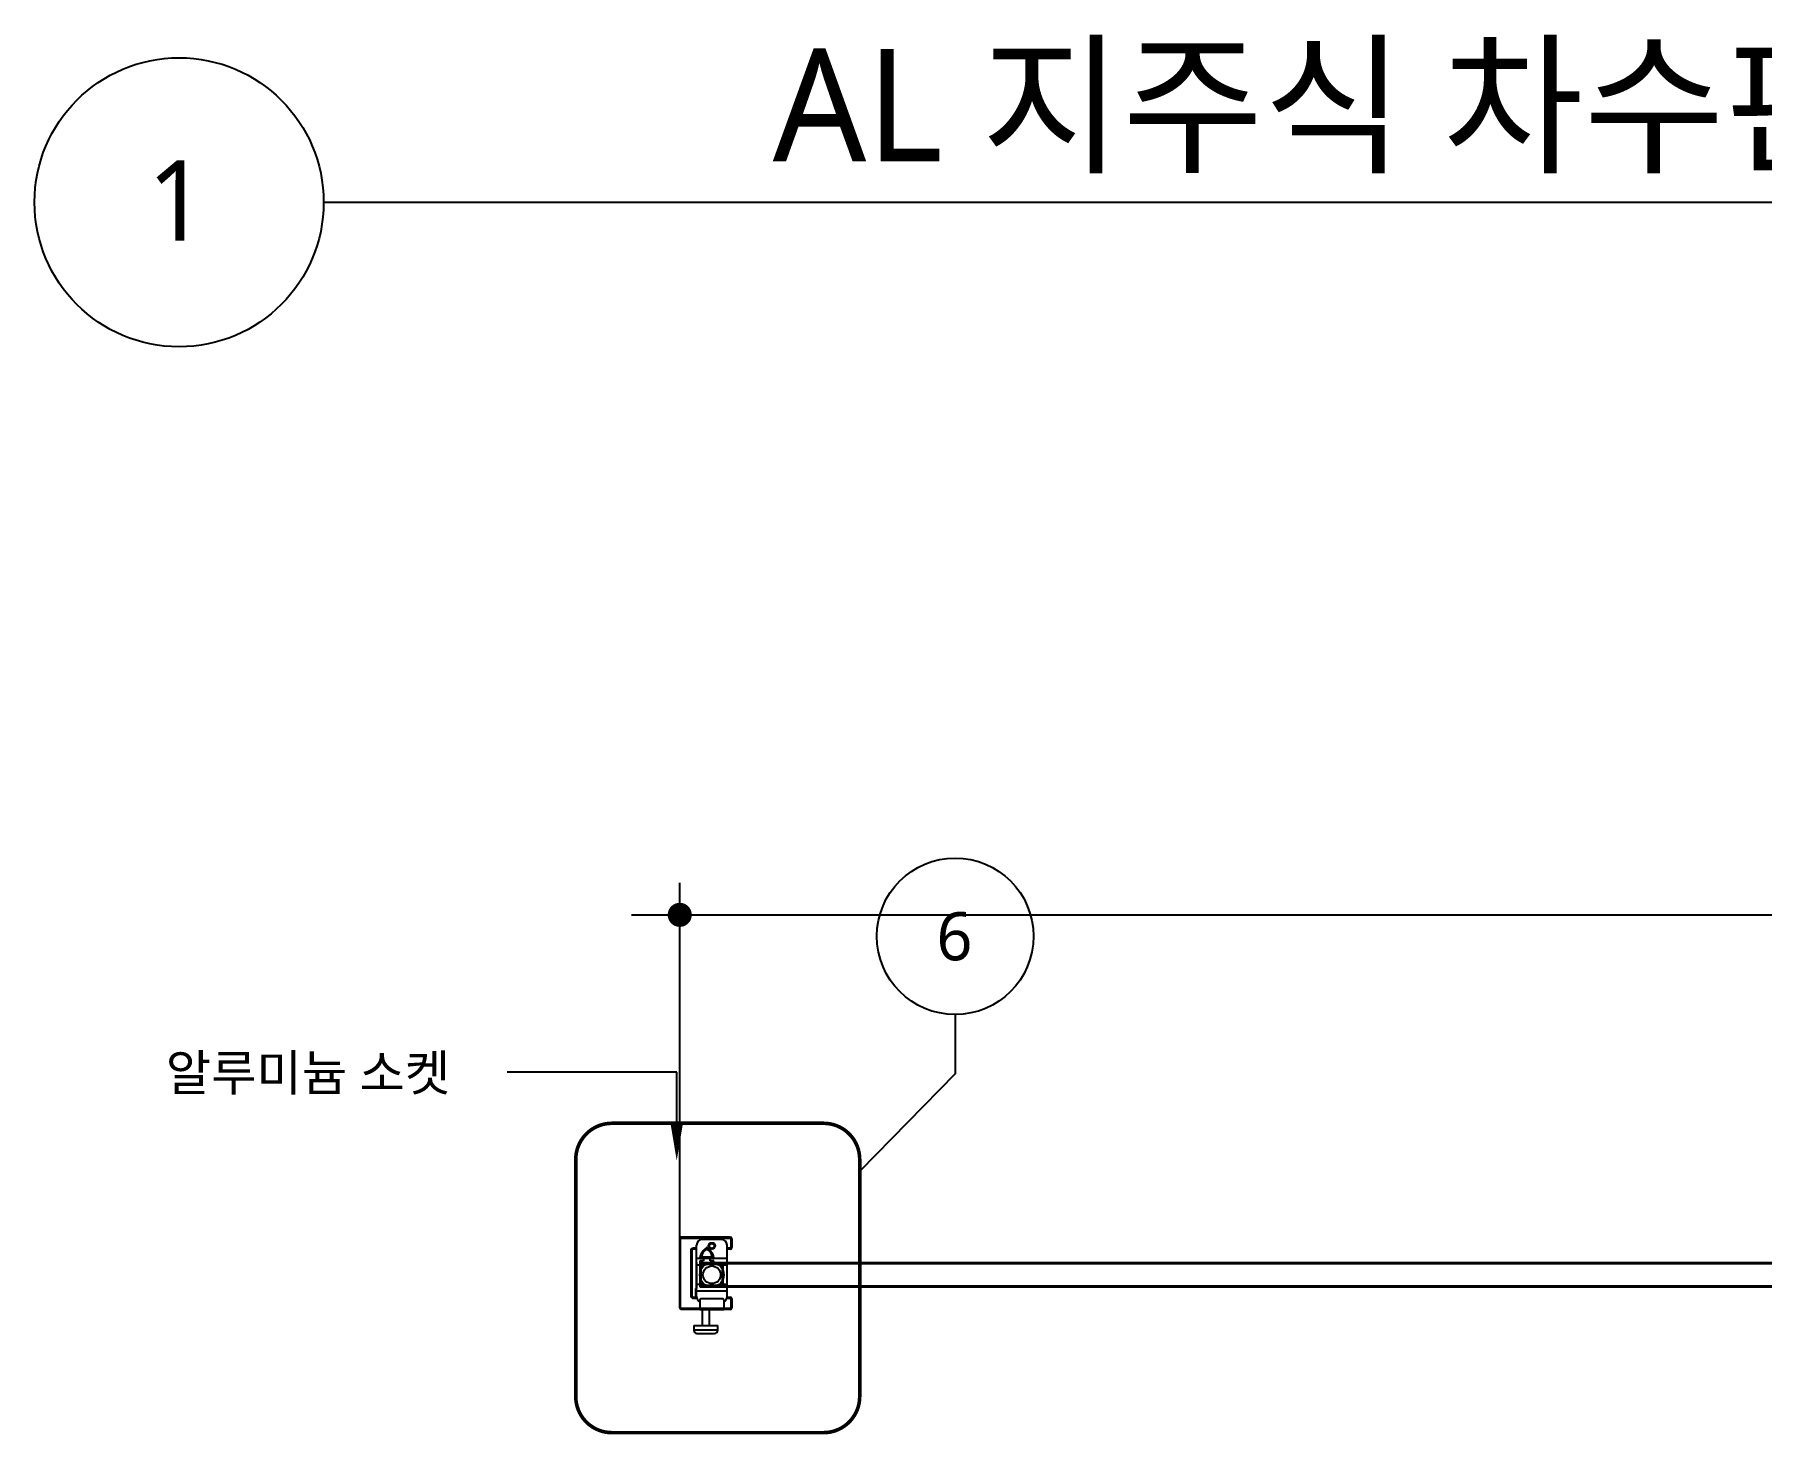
# Model space of a CAD drawing. Header units: millimetres. Extents: x 4892990 to 5673724, y 2128419 to 2381812.
# Drawn here: x 5645767 to 5647917, y 2376785 to 2378529 of the extents above; entities that cross this region are included whole.
import ezdxf
from ezdxf.enums import TextEntityAlignment as Align

# ---------------------------------------------------------------- set-up
doc = ezdxf.new("R2010")
doc.units = ezdxf.units.MM
doc.header["$LTSCALE"] = 1000
doc.linetypes.add('DASHDOTX2', pattern=[2, 1, -0.5, 0, -0.5])
doc.layers.get('0').update_dxf_attribs({"linetype": 'CONTINUOUS'})
for name, color, linetype, lineweight in [('A-DIMS', 7, 'CONTINUOUS', 25), ('A-MKXS-LEAD', 7, 'CONTINUOUS', 25), ('A-XXXX-SYMB', 7, 'CONTINUOUS', 25), ('A-XXXX-TXT1', 3, 'CONTINUOUS', 25)]:
    doc.layers.add(name, color=color, linetype=linetype, lineweight=lineweight)
for name, color, linetype in [('A-MKXS-MAK2', 3, 'DASHDOTX2'), ('A-MKXS-TEXT1', 3, 'CONTINUOUS'), ('A-MKXS-TEXT2', 7, 'CONTINUOUS'), ('치수', 1, 'CONTINUOUS')]:
    doc.layers.add(name, color=color, linetype=linetype)
doc.styles.add('HY울릉도L', font='malgun.ttf')
doc.styles.add('돋움체', font='')
doc.styles.add('맑은고딕', font='malgun.ttf')
doc.styles.get('돋움체').set_extended_font_data('DotumChe')
doc.dimstyles.new('CDIM', dxfattribs={"dimtxt": 3, "dimasz": 1.5, "dimexe": 2, "dimexo": 1, "dimgap": 1, "dimtad": 1, "dimdec": 0, "dimrnd": 0.5, "dimzin": 0, "dimdsep": 32, "dimlunit": 6, "dimtxsty": 'HY울릉도L', "dimblk1": '_CIDOT', "dimblk2": '_CIDOT', "dimsah": 1, "dimcen": 5.5, "dimclrd": 2, "dimclre": 2, "dimclrt": 7, "dimadec": 0, "dimazin": 0, "dimtfac": 1, "dimtdec": 0, "dimtix": 1, "dimtmove": 2, "dimatfit": 1, "dimldrblk": '_CIDOT', "dimfxl": 1, "dimtolj": 1, "dimtzin": 0, "dimlwd": -1, "dimarcsym": 0})

# ---------------------------------------------------------------- blocks, each defined once
blk = doc.blocks.new('고정지주위')
at = {"color": 7, "linetype": 'Continuous', "lineweight": 25, "ltscale": 25}
for p, q in [((3938942.6, -1087239), (3938942.6, -1087153)), ((3938943.8, -1087239), (3938943.8, -1087153)), ((3939005.6, -1087151), (3938944.6, -1087151)), ((3938944.6, -1087152.2), (3939005.6, -1087152.2)), ((3939006.4, -1087153), (3939006.4, -1087164)), ((3939007.6, -1087153), (3939007.6, -1087164)), ((3938956.4, -1087168), (3938956.4, -1087224)), ((3938957.6, -1087168), (3938957.6, -1087224)), ((3938963.6, -1087164.8), (3938959.6, -1087164.8)), ((3938963.6, -1087166), (3938959.6, -1087166)), ((3938963.5, -1087174.5), (3938963.6, -1087174)), ((3938963.6, -1087174.6), (3938963.5, -1087174.5)), ((3938963.6, -1087177.8), (3938963.6, -1087161)), ((3938994.6, -1087154), (3938970.6, -1087154)), ((3939001.6, -1087177.8), (3939001.6, -1087161)), ((3939005.6, -1087164.8), (3939001.6, -1087164.8)), ((3939005.6, -1087166), (3939001.6, -1087166)), ((3938963.5, -1087182.6), (3938963.5, -1087179.6)), ((3938963.5, -1087179.6), (3938963.6, -1087179.6)), ((3938963.5, -1087182.6), (3938963.6, -1087182.6)), ((3938963.5, -1087182.6), (3938963.5, -1087215)), ((3939001.6, -1087177.8), (3938963.6, -1087177.8)), ((3938963.6, -1087185.8), (3938963.6, -1087177.8)), ((3938974, -1087185.8), (3938963.6, -1087185.8)), ((3938963.6, -1087210.2), (3938963.6, -1087185.8)), ((3939001.6, -1087185.8), (3938991.3, -1087185.8)), ((3939001.6, -1087185.8), (3939001.6, -1087177.8)), ((3939001.6, -1087210.2), (3939001.6, -1087185.8)), ((3938962.8, -1087225), (3938962.8, -1087215)), ((3938962.8, -1087215), (3938963.5, -1087215)), ((3938963.5, -1087215), (3938963.6, -1087215)), ((3938974, -1087210.2), (3938963.6, -1087210.2)), ((3938963.6, -1087218.2), (3938963.6, -1087210.2)), ((3939001.6, -1087210.2), (3938991.3, -1087210.2)), ((3939001.6, -1087218.2), (3939001.6, -1087210.2)), ((3938959.6, -1087226), (3938963.7, -1087226)), ((3938959.6, -1087227.2), (3938964, -1087227.2)), ((3938962.8, -1087225), (3938963.6, -1087225)), ((3939001.6, -1087218.2), (3938963.6, -1087218.2)), ((3938963.6, -1087225), (3938963.6, -1087218.2)), ((3938967.6, -1087229), (3938967.6, -1087240)), ((3938996.6, -1087228), (3938968.6, -1087228)), ((3938997.6, -1087229), (3938997.6, -1087240)), ((3939001.3, -1087227.2), (3939005.6, -1087227.2)), ((3939001.5, -1087226), (3939005.6, -1087226)), ((3939001.6, -1087225), (3939001.6, -1087218.2)), ((3939006.4, -1087228), (3939006.4, -1087239)), ((3939007.6, -1087228), (3939007.6, -1087239)), ((3938967.6, -1087239.8), (3938944.6, -1087239.8)), ((3938967.6, -1087241), (3938944.6, -1087241)), ((3938997.6, -1087240), (3938967.6, -1087240)), ((3938967.6, -1087240), (3938967.6, -1087241)), ((3938967.6, -1087241), (3938997.6, -1087241)), ((3938970.6, -1087241), (3938970.6, -1087261)), ((3938979.6, -1087261), (3938979.6, -1087241)), ((3939005.6, -1087239.8), (3938997.6, -1087239.8)), ((3938997.6, -1087241), (3938997.6, -1087240)), ((3939005.6, -1087241), (3938997.6, -1087241)), ((3938960.1, -1087261), (3938960.1, -1087267)), ((3938960.1, -1087261), (3938990.1, -1087261)), ((3938964.1, -1087271), (3938986.1, -1087271)), ((3938990.1, -1087267), (3938990.1, -1087261))]:
    blk.add_line(p, q, dxfattribs=at)
at = {"color": 8, "linetype": 'Continuous', "lineweight": 25, "ltscale": 25}
blk.add_line((3938990.1, -1087267), (3938960.1, -1087267), dxfattribs=at)
at = {"color": 7, "linetype": 'Continuous', "lineweight": 25, "ltscale": 625}
for centre, radius in [((3938982.6, -1087162), 4), ((3938982.6, -1087162), 3), ((3938982.6, -1087198), 15), ((3938982.6, -1087198), 11)]:
    blk.add_circle(centre, radius, dxfattribs=at)
for centre, radius, start, end in [((3938944.6, -1087153), 2, 90, 180), ((3938944.6, -1087153), 0.8, 90, 180), ((3939005.6, -1087153), 2, 0, 90), ((3939005.6, -1087153), 0.8, 0, 90), ((3938959.6, -1087168), 3.2, 90, 180), ((3938959.6, -1087168), 2, 90, 180), ((3938970.6, -1087161), 7, 90, 180), ((3938994.6, -1087161), 7, 0, 90), ((3939005.6, -1087164), 0.8, 270, 0), ((3939005.6, -1087164), 2, 270, 0), ((3938944.6, -1087239), 2, 180, 270), ((3938944.6, -1087239), 0.8, 180, 270), ((3938959.6, -1087224), 3.2, 180, 270), ((3938959.6, -1087224), 2, 180, 270), ((3938970.6, -1087225), 7, 180, 244.6231), ((3938968.6, -1087229), 1, 90, 180), ((3938996.6, -1087229), 1, 0, 90), ((3938994.6, -1087225), 7, 295.3769, 0), ((3939005.6, -1087228), 2, 0, 90), ((3939005.6, -1087228), 0.8, 0, 90), ((3939005.6, -1087239), 0.8, 270, 0), ((3939005.6, -1087239), 2, 270, 0), ((3938964.1, -1087267), 4, 180, 270), ((3938986.1, -1087267), 4, 270, 0)]:
    blk.add_arc(centre, radius, start, end, dxfattribs=at)
blk = doc.blocks.new('2789.3 위')
at = {"color": 7, "linetype": 'Continuous', "lineweight": 25, "ltscale": 30}
for p, q in [((2078616.8, -460456.6), (2078616.8, -460457.4)), ((2078617.6, -460456.6), (2078616.8, -460456.6)), ((2078617.6, -460457.4), (2078617.6, -460456.6)), ((2078608.4, -460469.4), (2078613.2, -460470.2)), ((2078608.4, -460473.4), (2078608.4, -460475.8)), ((2078613.2, -460473.4), (2078608.4, -460473.4)), ((2078608.4, -460475.8), (2078608.4, -460476.8)), ((2081397.8, -460475.8), (2078608.4, -460475.8)), ((2078608.4, -460475.8), (2078626, -460475.8)), ((2078608.4, -460476.8), (2081397.8, -460476.8)), ((2078608.4, -460476.8), (2078608.4, -460504.8)), ((2078608.4, -460476.8), (2078609.4, -460476.8)), ((2078637.4, -460476.8), (2078609.4, -460476.8)), ((2078609.4, -460476.8), (2078609.4, -460504.8)), ((2078610.3, -460503.9), (2078610.3, -460477.7)), ((2078610.3, -460477.7), (2078636.4, -460477.7)), ((2078610.8, -460468.2), (2078623.6, -460468.2)), ((2078613.2, -460470.2), (2078613.2, -460473.4)), ((2078621.2, -460470.2), (2078626, -460469.4)), ((2078621.2, -460473.4), (2078621.2, -460470.2)), ((2078626, -460473.4), (2078621.2, -460473.4)), ((2078626, -460475.8), (2078626, -460473.4)), ((2078636.4, -460477.7), (2078636.4, -460503.9)), ((2078637.4, -460504.8), (2078637.4, -460476.8)), ((2078608.4, -460504.8), (2078608.4, -460505.8)), ((2081397.8, -460504.8), (2078608.4, -460504.8)), ((2078609.4, -460504.8), (2078608.4, -460504.8)), ((2081397.8, -460505.8), (2078608.4, -460505.8)), ((2078608.4, -460505.8), (2081397.8, -460505.8)), ((2078609.4, -460504.8), (2078637.4, -460504.8)), ((2078636.4, -460503.9), (2078610.3, -460503.9))]:
    blk.add_line(p, q, dxfattribs=at)
for centre, radius, start, end in [((2078625.4, -460472.3), 17.2, 119.8074, 170), ((2078620.6, -460468.2), 9.81, 110.351, 180), ((2078613.8, -460468.2), 9.81, 0, 69.649), ((2078609.1, -460472.3), 17.2, 10, 60.1926)]:
    blk.add_arc(centre, radius, start, end, dxfattribs=at)
blk = doc.blocks.new('_CIDOT')
at = {"color": 0, "linetype": 'ByBlock'}
blk.add_line((2, 0), (-1, 0), dxfattribs=at)
at = {"color": 0, "linetype": 'ByBlock', "const_width": 0.5}
blk.add_lwpolyline([(-0.25, 0, 1), (0.25, 0, 1)], format="xyb", close=True, dxfattribs=at)
blk = doc.blocks.new('*D80')
at = {"layer": 'A-DIMS', "lineweight": -2, "transparency": 16777216}
for p, q in [((5646569.9, 2377016), (5646569.9, 2377472.4)), ((5655087.9, 2377016), (5655087.9, 2377472.4))]:
    blk.add_line(p, q, dxfattribs=at)
at = {"layer": 'A-DIMS', "transparency": 16777216}
blk.add_line((5646599.9, 2377432.4), (5655057.9, 2377432.4), dxfattribs=at)
at = {"layer": 'A-DIMS', "transparency": 16777216, "xscale": 30, "yscale": 30, "zscale": 30, "rotation": 180}
blk.add_blockref('_CIDOT', (5646569.9, 2377432.4), dxfattribs=at)
at = {"layer": 'A-DIMS', "transparency": 16777216, "xscale": 30, "yscale": 30, "zscale": 30}
blk.add_blockref('_CIDOT', (5655087.9, 2377432.4), dxfattribs=at)
at = {"layer": 'A-DIMS', "color": 3, "transparency": 16777216, "insert": (5650828.9, 2377482.5), "char_height": 60, "attachment_point": 5, "style": '돋움체'}
blk.add_mtext('\\A1;7800', dxfattribs=at)

msp = doc.modelspace()

# ---------------------------------------------------------------- linework, layer by layer
at = {"layer": 'A-MKXS-LEAD'}
for p, q in [((5646566.12, 2377236.57), (5646355.1, 2377236.57)), ((5646566.12, 2377236.57), (5646355.1, 2377236.57)), ((5646566.12, 2377167.89), (5646566.12, 2377236.57))]:
    msp.add_line(p, q, dxfattribs=at)
msp.add_lwpolyline([(5646566.12, 2377126.12, 15, 15, 0), (5646566.12, 2377126.12, 0, 15, 0), (5646566.12, 2377171.12, 15, 15, 0)], format="xyseb", dxfattribs=at)
at = {"layer": 'A-MKXS-MAK2', "linetype": 'Continuous'}
for p, q in [((5646912.85, 2377308.2), (5646912.85, 2377234.18)), ((5646912.85, 2377234.18), (5646793.99, 2377113.22))]:
    msp.add_line(p, q, dxfattribs=at)
at = {"layer": 'A-MKXS-MAK2', "const_width": 4.5}
msp.add_lwpolyline([(5646748.99, 2377172.77), (5646485.42, 2377172.77, 0.4142136), (5646440.42, 2377127.77), (5646440.42, 2376832.37, 0.4142136), (5646485.42, 2376787.37), (5646748.99, 2376787.37, 0.4142136), (5646793.99, 2376832.37), (5646793.99, 2377127.77, 0.4142136)], format="xyb", close=True, dxfattribs=at)
at = {"layer": 'A-MKXS-MAK2', "linetype": 'Continuous'}
msp.add_circle((5646912.85, 2377405.7), 97.5, dxfattribs=at)
at = {"layer": 'A-XXXX-SYMB'}
msp.add_line((5646126.51, 2378320.05), (5649490.47, 2378320.05), dxfattribs=at)
msp.add_circle((5645946.51, 2378320.05), 180, dxfattribs=at)

# ---------------------------------------------------------------- block references
msp.add_blockref('고정지주위', (1707627.24, 3464181.99))
at = {"layer": '치수'}
msp.add_blockref('2789.3 위', (3567986.44, 2837474.79), dxfattribs=at)

# ---------------------------------------------------------------- texts
at = {"layer": 'A-MKXS-TEXT1', "style": '맑은고딕'}
msp.add_text('알루미늄 소켓', height=45, dxfattribs=at).set_placement((5645929.96, 2377235.61), align=Align.MIDDLE_LEFT)
at = {"layer": 'A-MKXS-TEXT2', "style": '맑은고딕'}
msp.add_text('6', height=60, dxfattribs=at).set_placement((5646912.02, 2377405.7), align=Align.MIDDLE)
at = {"layer": 'A-XXXX-TXT1', "style": '맑은고딕'}
msp.add_text('AL 지주식 차수판(물막이판) 투시도', height=140, dxfattribs=at).set_placement((5649433.31, 2378329.1), align=Align.BOTTOM_RIGHT)
msp.add_text('1', height=100, dxfattribs=at).set_placement((5645944.2, 2378322.18), align=Align.MIDDLE)

# ---------------------------------------------------------------- dimensions: what is measured, and where the dimension line sits
at = {"layer": 'A-DIMS'}
dim = msp.add_linear_dim(base=(5655087.87, 2377432.44), p1=(5646569.87, 2376996.03), p2=(5655087.87, 2376996.03), text='7800', dimstyle='CDIM', override={"dimscale": 20, "dimtxsty": '돋움체', "dimclrd": 256, "dimclre": 256, "dimclrt": 3}, dxfattribs=at)
dim.commit()
dim.dimension.update_dxf_attribs({"geometry": '*D80', "text_midpoint": (5650828.87, 2377482.48)})

doc.saveas('drawing.dxf')
